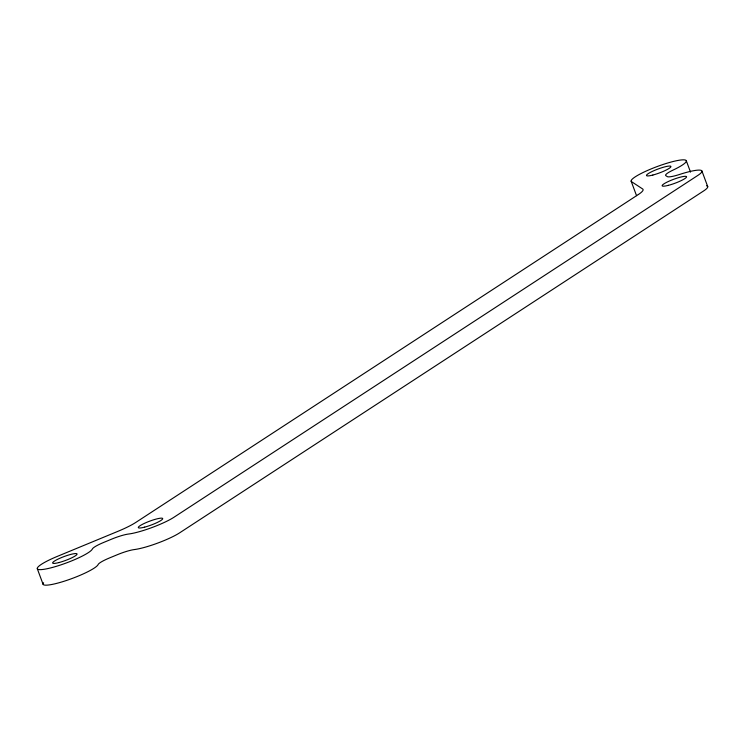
<?xml version="1.0" encoding="UTF-8"?>
<svg xmlns="http://www.w3.org/2000/svg" width="745" height="745" viewBox="0 0 745 745"><rect width="100%" height="100%" fill="white"/><g stroke="black" fill="none" stroke-linecap="round" stroke-linejoin="round"><path stroke-width="1.12" d="M701.939 171.052L707.722 186.585M686.285 160.724L690.522 172.114M631.145 181.165L636.537 195.665M37.306 568.742L43.08 584.276M707.35 186.11A29.4 4.703 -20.4 0 1 703.587 190.971L179.731 532.777A29.4 4.703 -20.4 0 1 134.361 549.559A16.79 2.682 -20.4 0 0 117.477 554.653L109.45 557.968A16.79 2.682 -20.4 0 0 98.126 564.542A29.4 4.703 -20.4 0 1 66.566 580.439A29.4 4.703 -20.4 0 1 43.601 582.758M706.586 185.794A29.4 4.703 -20.4 0 1 707.014 185.933M638.353 194.519L135.879 522.375A33.572 5.364 -20.4 0 1 117.859 531.362L57.197 556.441A29.4 4.703 -20.4 0 0 37.585 569.115A29.4 4.703 -20.4 0 0 65.774 563.164A29.4 4.703 -20.4 0 0 92.352 549.009A16.79 2.682 -20.4 0 1 103.676 542.435L111.694 539.119A16.79 2.682 -20.4 0 1 128.587 534.025A29.4 4.703 -20.4 0 0 173.958 517.254L697.804 175.438A29.4 4.703 -20.4 0 0 679.738 174.405A16.79 2.682 -20.4 0 1 667.278 176.602L665.816 175.643A16.79 2.682 -20.4 0 1 673.117 170.065A29.4 4.703 -20.4 0 0 683.891 159.84A29.4 4.703 -20.4 0 0 650.562 169.152A29.4 4.703 -20.4 0 0 631.546 181.678L642.628 188.951A33.572 5.364 -20.4 0 1 638.353 194.519M668.479 185.319A13.01 2.077 -20.4 0 0 686.583 176.798A13.01 2.077 -20.4 0 0 668.042 181.64A13.01 2.077 -20.4 0 0 668.479 185.319M652.862 175.047A13.01 2.077 -20.4 0 0 670.938 166.526A13.01 2.077 -20.4 0 0 652.387 171.378A13.01 2.077 -20.4 0 0 652.862 175.047M58.985 562.55A13.01 2.077 -20.4 0 0 77.07 554.029A13.01 2.077 -20.4 0 0 58.52 558.88A13.01 2.077 -20.4 0 0 58.985 562.55M144.679 527.125A13.01 2.077 -20.4 0 0 162.727 518.604A13.01 2.077 -20.4 0 0 144.148 523.484A13.01 2.077 -20.4 0 0 144.679 527.125"/></g></svg>
